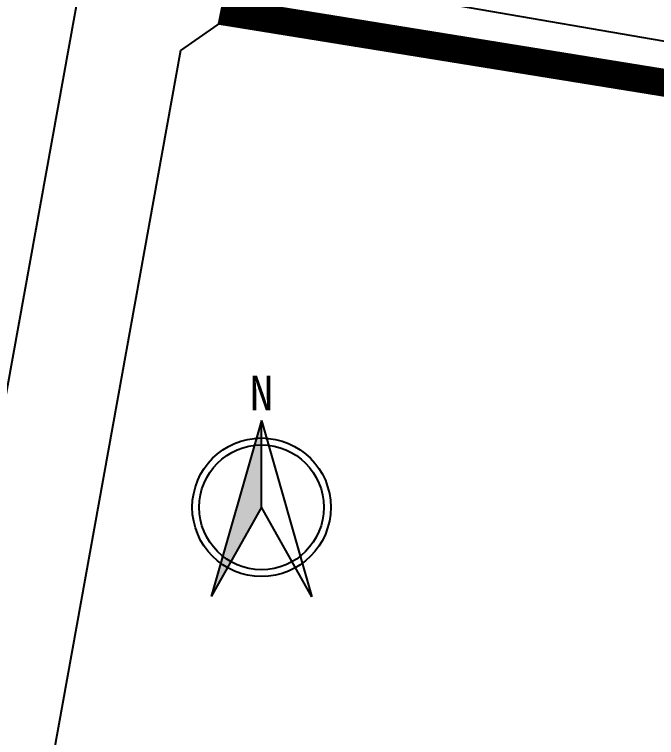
# Model space of a CAD drawing. Extents: x 529262 to 576451, y 2694391 to 2717535.
# Drawn here: x 562954.3 to 563023.8, y 2710549.3 to 2710627.5 of the extents above; entities that cross this region are included whole.
import ezdxf
from ezdxf.enums import TextEntityAlignment as Align
from ezdxf.xclip import XClip

# ---------------------------------------------------------------- set-up
doc = ezdxf.new("R2010")
doc.units = 0
doc.header["$XCLIPFRAME"] = 0
for name, color, linetype in [('PP-COM', 7, 'Continuous'), ('RD-中线', 40, 'Continuous'), ('RD-红线', 7, 'Continuous'), ('路名', 7, 'Continuous')]:
    doc.layers.add(name, color=color, linetype=linetype)
doc.styles.get("Standard").update_dxf_attribs({"font": '', "height": 2.5, "bigfont": 'smfs.shx'})
doc.styles.get('Standard').set_extended_font_data('FangSong_GB2312')

# ---------------------------------------------------------------- blocks, each defined once
blk = doc.blocks.new('A$C19FD0107')
at = {"layer": 'RD-中线', "color": 8, "linetype": 'Continuous', "flags": 128}
blk.add_lwpolyline([(-8033.628, 16256.586), (-8094.49, 15920.477)], dxfattribs=at)
at = {"layer": 'RD-红线', "color": 8}
blk.add_lwpolyline([(-8014.17, 16241.063), (-8025.706, 16232.989, 0.411671)], format="xyb", dxfattribs=at)
at = {"layer": 'RD-红线', "color": 8, "linetype": 'Continuous', "flags": 128}
for points in [[(-8014.17, 16241.063), (-7772.613, 16199.486)], [(-8025.706, 16232.989), (-8054.201, 16075.629)]]:
    blk.add_lwpolyline(points, dxfattribs=at)
blk = doc.blocks.new('Compass1')
for p, q in [((0, 12.5), (-7.25, -12.86)), ((0, 0), (0, 12.5)), ((0, 0), (-7.25, -12.86))]:
    blk.add_line(p, q)
at = {"color": 2}
for p, q in [((0, 12.5), (7.26, -12.9)), ((7.26, -12.9), (0, 0))]:
    blk.add_line(p, q, dxfattribs=at)
at = {"color": 3}
blk.add_circle((0, 0), 10, dxfattribs=at)
at = {"color": 2}
blk.add_circle((0, 0), 9, dxfattribs=at)
blk.add_solid([(-7.25, -12.86), (0, 12.5), (0, 0)], dxfattribs=at)
at = {"color": 3}
blk.add_text('N', height=5, dxfattribs=at).set_placement((-0.01, 13.97), align=Align.CENTER)

msp = doc.modelspace()

# ---------------------------------------------------------------- linework, layer by layer
at = {"layer": 'PP-COM', "color": 8, "const_width": 3}
msp.add_lwpolyline([(563417.341, 2710556.693), (562978.055, 2710627.629), (563025.329, 2710860.726), (563456.913, 2710785.203), (563417.116, 2710556.733)], dxfattribs=at)

# ---------------------------------------------------------------- block references
at = {"layer": 'PP-COM'}
ref = msp.add_blockref('A$C19FD0107', (570997.993, 2694390.603), dxfattribs=at)
XClip(ref).set_block_clipping_path([(-9366.4383134884, 14428.6043910822), (-3328.4480743363, 17452.7484863754)])
at = {"layer": '路名', "xscale": 0.75, "yscale": 0.75}
msp.add_blockref('Compass1', (562981.044, 2710574.168), dxfattribs=at)

doc.saveas('drawing.dxf')
